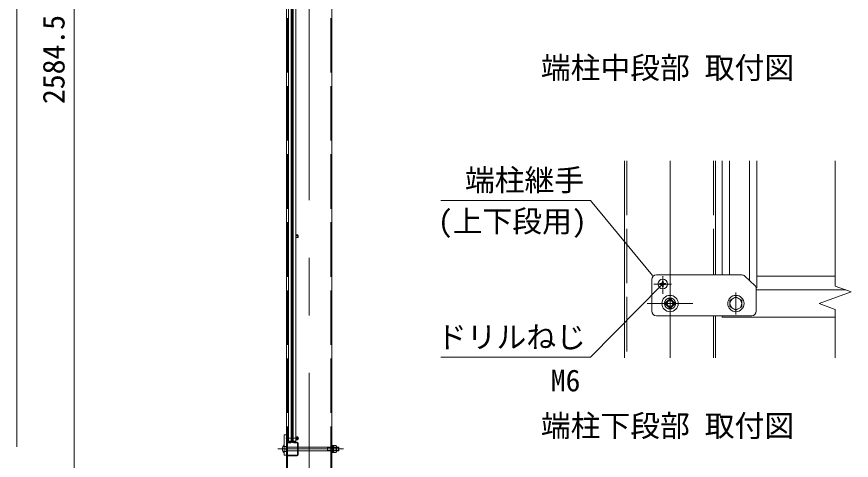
# Model space of a CAD drawing. Units: millimetres, scale not verified. Extents: x -4200 to 4200, y -2970 to 2970.
# Drawn here: x -392 to 1445, y -516 to 462 of the extents above; entities that cross this region are included whole.
import ezdxf
from ezdxf.enums import TextEntityAlignment as Align

# ---------------------------------------------------------------- set-up
doc = ezdxf.new("R2010")
doc.units = ezdxf.units.MM
doc.header["$LTSCALE"] = 20
doc.linetypes.add('DASHED', pattern=[7.5, 6, -1.5])
doc.linetypes.add('USER1', pattern=[50.8, 31.75, -6.35, 6.35, -6.35])
for name, color, linetype, lineweight in [('0-2_D-BMK', 2, 'USER1', 13), ('0-4_D-STR1', 1, 'Continuous', 18), ('0-5_D-STR3', 3, 'Continuous', 13), ('0-7_D-STR-DIM', 7, 'Continuous', 9), ('0-9_D-STR2', 7, 'Continuous', 9)]:
    doc.layers.add(name, color=color, linetype=linetype, lineweight=lineweight)
doc.layers.add('0-A_D-STR-TXT', color=7, linetype='Continuous')
doc.styles.add('ＭＳ ゴシック', font='')
doc.styles.get('ＭＳ ゴシック').set_extended_font_data('MS Gothic')

msp = doc.modelspace()

# ---------------------------------------------------------------- linework, layer by layer
at = {"layer": '0-2_D-BMK'}
for p, q in [((251.46, 1708.74), (251.46, -965.76)), ((1046.04, 144.3), (1046.04, -290.2)), ((1030.04, -148.7), (1030.04, -109.7)), ((1049.54, -127.2), (1010.54, -127.2)), ((1191.04, -146.2), (1191.04, -194.2)), ((1046.04, -187.45), (1046.04, -152.95)), ((996.04, -170.2), (1096.04, -170.2)), ((1060.29, -170.2), (1031.79, -170.2)), ((200.36, -467.26), (228.57, -467.26)), ((182.96, -490.76), (326.96, -490.76))]:
    msp.add_line(p, q, dxfattribs=at)
at = {"layer": '0-4_D-STR1', "linetype": 'DASHED'}
for p, q in [((203.76, 1658.74), (203.76, -925.76)), ((299.16, 1658.74), (299.16, -925.76)), ((950.64, 144.3), (950.64, -290.2)), ((1141.44, 144.3), (1141.44, -107.2)), ((1141.44, -197.2), (1141.44, -290.2))]:
    msp.add_line(p, q, dxfattribs=at)
at = {"layer": '0-4_D-STR1'}
for p, q in [((201.46, 1648.74), (201.46, -925.76)), ((301.46, 1648.74), (301.46, -925.76)), ((946.04, 144.3), (946.04, -290.2)), ((1146.04, 144.3), (1146.04, -107.2)), ((1237.04, -110.2), (1410.04, -110.2)), ((1236.04, -140.2), (1432.85, -140.2)), ((1146.04, -197.2), (1146.04, -290.2)), ((1161.04, -200.2), (1161.04, -197.2)), ((1161.04, -200.2), (1410.04, -200.2)), ((203.86, -475.76), (211.06, -475.76)), ((203.86, -476.96), (211.06, -476.96)), ((212.26, -463.76), (213.46, -463.76)), ((212.26, -470.76), (213.46, -470.76)), ((213.46, -474.56), (213.46, -460.76)), ((215.46, -474.56), (215.46, -460.76)), ((216.66, -460.76), (215.46, -460.76)), ((215.46, -463.76), (216.66, -463.76)), ((215.46, -470.76), (216.66, -470.76)), ((216.66, -474.56), (216.66, -460.76)), ((225.06, -475.76), (217.86, -475.76)), ((225.06, -476.96), (217.86, -476.96)), ((201.46, -503.36), (201.46, -478.16)), ((202.66, -482.76), (201.46, -482.76)), ((202.66, -478.16), (202.66, -503.36)), ((226.26, -478.16), (226.26, -503.36)), ((227.46, -482.76), (226.26, -482.76)), ((227.46, -503.36), (227.46, -478.16)), ((202.66, -498.76), (201.46, -498.76)), ((203.86, -504.56), (225.06, -504.56)), ((203.86, -505.76), (225.06, -505.76)), ((227.46, -498.76), (226.26, -498.76))]:
    msp.add_line(p, q, dxfattribs=at)
msp.add_lwpolyline([(212.26, -474.56), (212.26, -460.76), (213.46, -460.76)], dxfattribs=at)
at = {"layer": '0-4_D-STR1', "linetype": 'DASHED'}
msp.add_circle((1046.04, -170.2), 12, dxfattribs=at)
at = {"layer": '0-4_D-STR1'}
for centre, radius, start, end in [((203.86, -478.16), 2.4, 90, 180), ((203.86, -478.16), 1.2, 90, 180), ((211.06, -474.56), 1.2, 270, 0), ((211.06, -474.56), 2.4, 270, 0), ((217.86, -474.56), 2.4, 180, 270), ((217.86, -474.56), 1.2, 180, 270), ((225.06, -478.16), 2.4, 0, 90), ((225.06, -478.16), 1.2, 0, 90), ((203.86, -503.36), 2.4, 180, 270), ((203.86, -503.36), 1.2, 180, 270), ((225.06, -503.36), 2.4, 270, 0), ((225.06, -503.36), 1.2, 270, 0)]:
    msp.add_arc(centre, radius, start, end, dxfattribs=at)
at = {"layer": '0-5_D-STR3'}
for p, q in [((1161.04, -107.2), (1161.04, 144.3)), ((1177.04, -107.2), (1177.04, 144.3)), ((1221.04, -119.23), (1221.04, 144.3)), ((1237.04, -135.7), (1237.04, 144.3)), ((205.46, -17.68), (205.46, -26.34)), ((212.26, -19.01), (214.26, -19.01)), ((212.26, -25.01), (214.26, -25.01)), ((216.66, -19.01), (214.66, -19.01)), ((216.66, -25.01), (214.66, -25.01)), ((222.66, -19.01), (226.46, -19.01)), ((222.66, -24.01), (227.46, -24.01)), ((222.66, -25.01), (226.46, -25.01)), ((226.46, -19.01), (226.46, -25.01)), ((227.46, -20.01), (226.46, -19.01)), ((227.46, -24.01), (226.46, -25.01)), ((1204.12, -107.2), (1016.04, -107.2)), ((1210.91, -109.86), (1232.83, -130.15)), ((1006.04, -187.2), (1006.04, -117.2)), ((1026.33, -126.37), (1023.74, -126.41)), ((1023.74, -127.99), (1023.74, -126.41)), ((1026.33, -128.04), (1023.74, -127.99)), ((1029.25, -120.9), (1029.2, -123.5)), ((1033.74, -126.37), (1036.34, -126.41)), ((1029.25, -133.5), (1029.2, -130.91)), ((1029.25, -133.5), (1030.83, -133.5)), ((1030.83, -133.5), (1030.87, -130.91)), ((1235.87, -135.7), (1237.04, -135.7)), ((1236.04, -187.2), (1236.04, -137.49)), ((1191.04, -155.2), (1178.04, -162.69)), ((1178.04, -177.72), (1178.04, -162.69)), ((1191.04, -155.2), (1204.04, -162.69)), ((1204.04, -177.72), (1204.04, -162.69)), ((1191.04, -185.2), (1178.04, -177.72)), ((1191.04, -185.2), (1204.04, -177.72)), ((1016.04, -197.2), (1226.04, -197.2)), ((205.46, -462.93), (205.46, -471.59)), ((222.66, -464.26), (226.46, -464.26)), ((222.66, -469.26), (227.46, -469.26)), ((222.66, -470.26), (226.46, -470.26)), ((226.46, -464.26), (226.46, -470.26)), ((227.46, -465.26), (226.46, -464.26)), ((227.46, -469.26), (226.46, -470.26)), ((196.96, -499.76), (196.96, -481.76)), ((305.06, -490.26), (303.06, -490.26)), ((305.06, -491.26), (303.06, -491.26)), ((305.06, -483.26), (305.06, -498.26)), ((305.06, -483.26), (310.86, -483.26)), ((311.56, -486.76), (305.06, -486.76)), ((305.06, -487.01), (310.86, -487.01)), ((311.56, -487.56), (305.06, -487.56)), ((311.56, -493.96), (305.06, -493.96)), ((305.06, -494.51), (310.86, -494.51)), ((311.56, -494.76), (305.06, -494.76)), ((311.56, -484.98), (311.56, -496.53)), ((316.16, -486.76), (311.56, -486.76)), ((316.96, -487.56), (311.56, -487.56)), ((316.96, -493.96), (311.56, -493.96)), ((316.16, -494.76), (311.56, -494.76)), ((316.16, -494.76), (316.16, -486.76)), ((316.16, -486.76), (316.96, -487.56)), ((316.16, -494.76), (316.96, -493.96)), ((316.96, -493.96), (316.96, -487.56)), ((305.06, -498.26), (310.86, -498.26))]:
    msp.add_line(p, q, dxfattribs=at)
at = {"layer": '0-5_D-STR3', "linetype": 'DASHED'}
for p, q in [((1046.04, -158.89), (1034.72, -170.2)), ((1046.04, -158.89), (1057.35, -170.2)), ((1034.72, -170.2), (1046.04, -181.52)), ((1057.35, -170.2), (1046.04, -181.52)), ((196.96, -485.11), (200.36, -485.11)), ((200.36, -485.11), (200.96, -486.15)), ((200.36, -496.41), (200.96, -495.37)), ((200.96, -495.37), (200.96, -486.15)), ((200.96, -486.76), (311.56, -486.76)), ((200.96, -486.76), (203.16, -487.56)), ((200.96, -494.76), (203.16, -493.96)), ((200.96, -494.76), (311.56, -494.76)), ((203.16, -494.76), (203.16, -486.76)), ((291.96, -494.76), (291.96, -486.76)), ((291.96, -487.56), (305.06, -487.56)), ((291.96, -493.96), (305.06, -493.96)), ((196.96, -496.41), (200.36, -496.41))]:
    msp.add_line(p, q, dxfattribs=at)
at = {"layer": '0-5_D-STR3'}
for points in [[(206.27, -473.51), (206.27, 641.99), (212.26, 641.99), (212.26, -473.51)], [(222.66, -473.51), (222.66, 641.99), (216.66, 641.99), (216.66, -473.51)], [(201.46, -504.26), (196.96, -504.26), (196.96, -459.26), (201.46, -459.26)], [(301.46, -482.76), (303.06, -482.76), (303.06, -498.76), (301.46, -498.76)], [(303.06, -498.46), (303.06, -483.06), (305.06, -483.06), (305.06, -498.46)]]:
    msp.add_lwpolyline(points, close=True, dxfattribs=at)
for points in [[(222.66, -20.01), (227.46, -20.01), (227.46, -24.01)], [(1029.25, -120.9), (1030.83, -120.9), (1030.87, -123.5)], [(1033.74, -128.04), (1036.34, -127.99), (1036.34, -126.41)], [(222.66, -465.26), (227.46, -465.26), (227.46, -469.26)]]:
    msp.add_lwpolyline(points, dxfattribs=at)
for centre, radius in [((1030.04, -127.2), 10.5), ((1046.04, -170.2), 18), ((1191.04, -170.2), 18), ((1191.04, -170.2), 13)]:
    msp.add_circle(centre, radius, dxfattribs=at)
at = {"layer": '0-5_D-STR3', "linetype": 'DASHED'}
for radius in [8, 6.4]:
    msp.add_circle((1046.04, -170.2), radius, dxfattribs=at)
at = {"layer": '0-5_D-STR3'}
for centre, radius, start, end in [((207.1, -17.68), 1.64, 120.65597, 239.34403), ((211.04, -22.01), 5.58, 148.86338, 211.13662), ((207.1, -26.34), 1.64, 120.65597, 239.34403), ((1016.04, -117.2), 10, 90, 180), ((1204.12, -117.2), 10, 47.21723, 90), ((1026.23, -123.39), 2.98, 270, 0), ((1026.23, -131.01), 2.98, 0, 90), ((1033.85, -123.39), 2.98, 180, 270), ((1033.85, -131.01), 2.98, 90, 180), ((1226.04, -137.49), 10, 0, 47.21723), ((1016.04, -187.2), 10, 180, 270), ((1226.04, -187.2), 10, 270, 0), ((207.1, -462.93), 1.64, 120.65597, 239.34403), ((211.04, -467.26), 5.58, 148.86338, 211.13662), ((207.1, -471.59), 1.64, 120.65597, 239.34403), ((205.09, -490.76), 12.12, 132.07502, 227.92498), ((308.72, -485.13), 2.85, 318.83491, 41.16509), ((301.17, -490.76), 10.39, 338.85295, 21.14705), ((308.72, -496.38), 2.85, 318.86505, 41.13495)]:
    msp.add_arc(centre, radius, start, end, dxfattribs=at)
at = {"layer": '0-5_D-STR3', "linetype": 'DASHED'}
for centre, radius, start, end in [((193.96, -487.93), 7, 336.18668, 23.81332), ((194.01, -493.58), 6.95, 336.0128, 23.9872)]:
    msp.add_arc(centre, radius, start, end, dxfattribs=at)
at = {"layer": '0-7_D-STR-DIM'}
for p, q in [((-265.61, -885.76), (-265.61, 1618.74)), ((-392.2, -485.76), (-392.2, 1603.74))]:
    msp.add_line(p, q, dxfattribs=at)
for points in [[(1409.9, -290.2), (1409.9, -183.15), (1374.66, -170.32), (1445.14, -144.67), (1409.9, -131.85), (1409.9, 144.3)], [(541.52, 56.68), (870.91, 56.68), (1007.69, -108.59)], [(541.52, -288.31), (870.91, -288.31), (1028.63, -128.62)]]:
    msp.add_lwpolyline(points, dxfattribs=at)
at = {"layer": '0-9_D-STR2'}
msp.add_line((214.26, -476.51), (214.66, -476.51), dxfattribs=at)
msp.add_lwpolyline([(214.26, -476.51), (214.26, 645.99), (214.66, 645.99), (214.66, -476.51)], dxfattribs=at)

# ---------------------------------------------------------------- texts
at = {"layer": '0-7_D-STR-DIM', "style": 'ＭＳ ゴシック'}
msp.add_text('2584.5', height=48.09, rotation=90, dxfattribs=at).set_placement((-272.36, 269.39), align=Align.BOTTOM_LEFT)
at = {"layer": '0-A_D-STR-TXT', "style": 'ＭＳ ゴシック'}
for s, p in [('端柱中段部 取付図', (761.78, 310.95)), ('端柱継手', (594.57, 63.28)), ('(上下段用)', (534.98, -27.3)), ('ドリルねじ', (532.87, -282.51)), ('M6', (783.33, -378.14)), ('端柱下段部 取付図', (761.78, -478.15))]:
    msp.add_text(s, height=48.09, dxfattribs=at).set_placement(p, align=Align.BOTTOM_LEFT)

doc.saveas('drawing.dxf')
